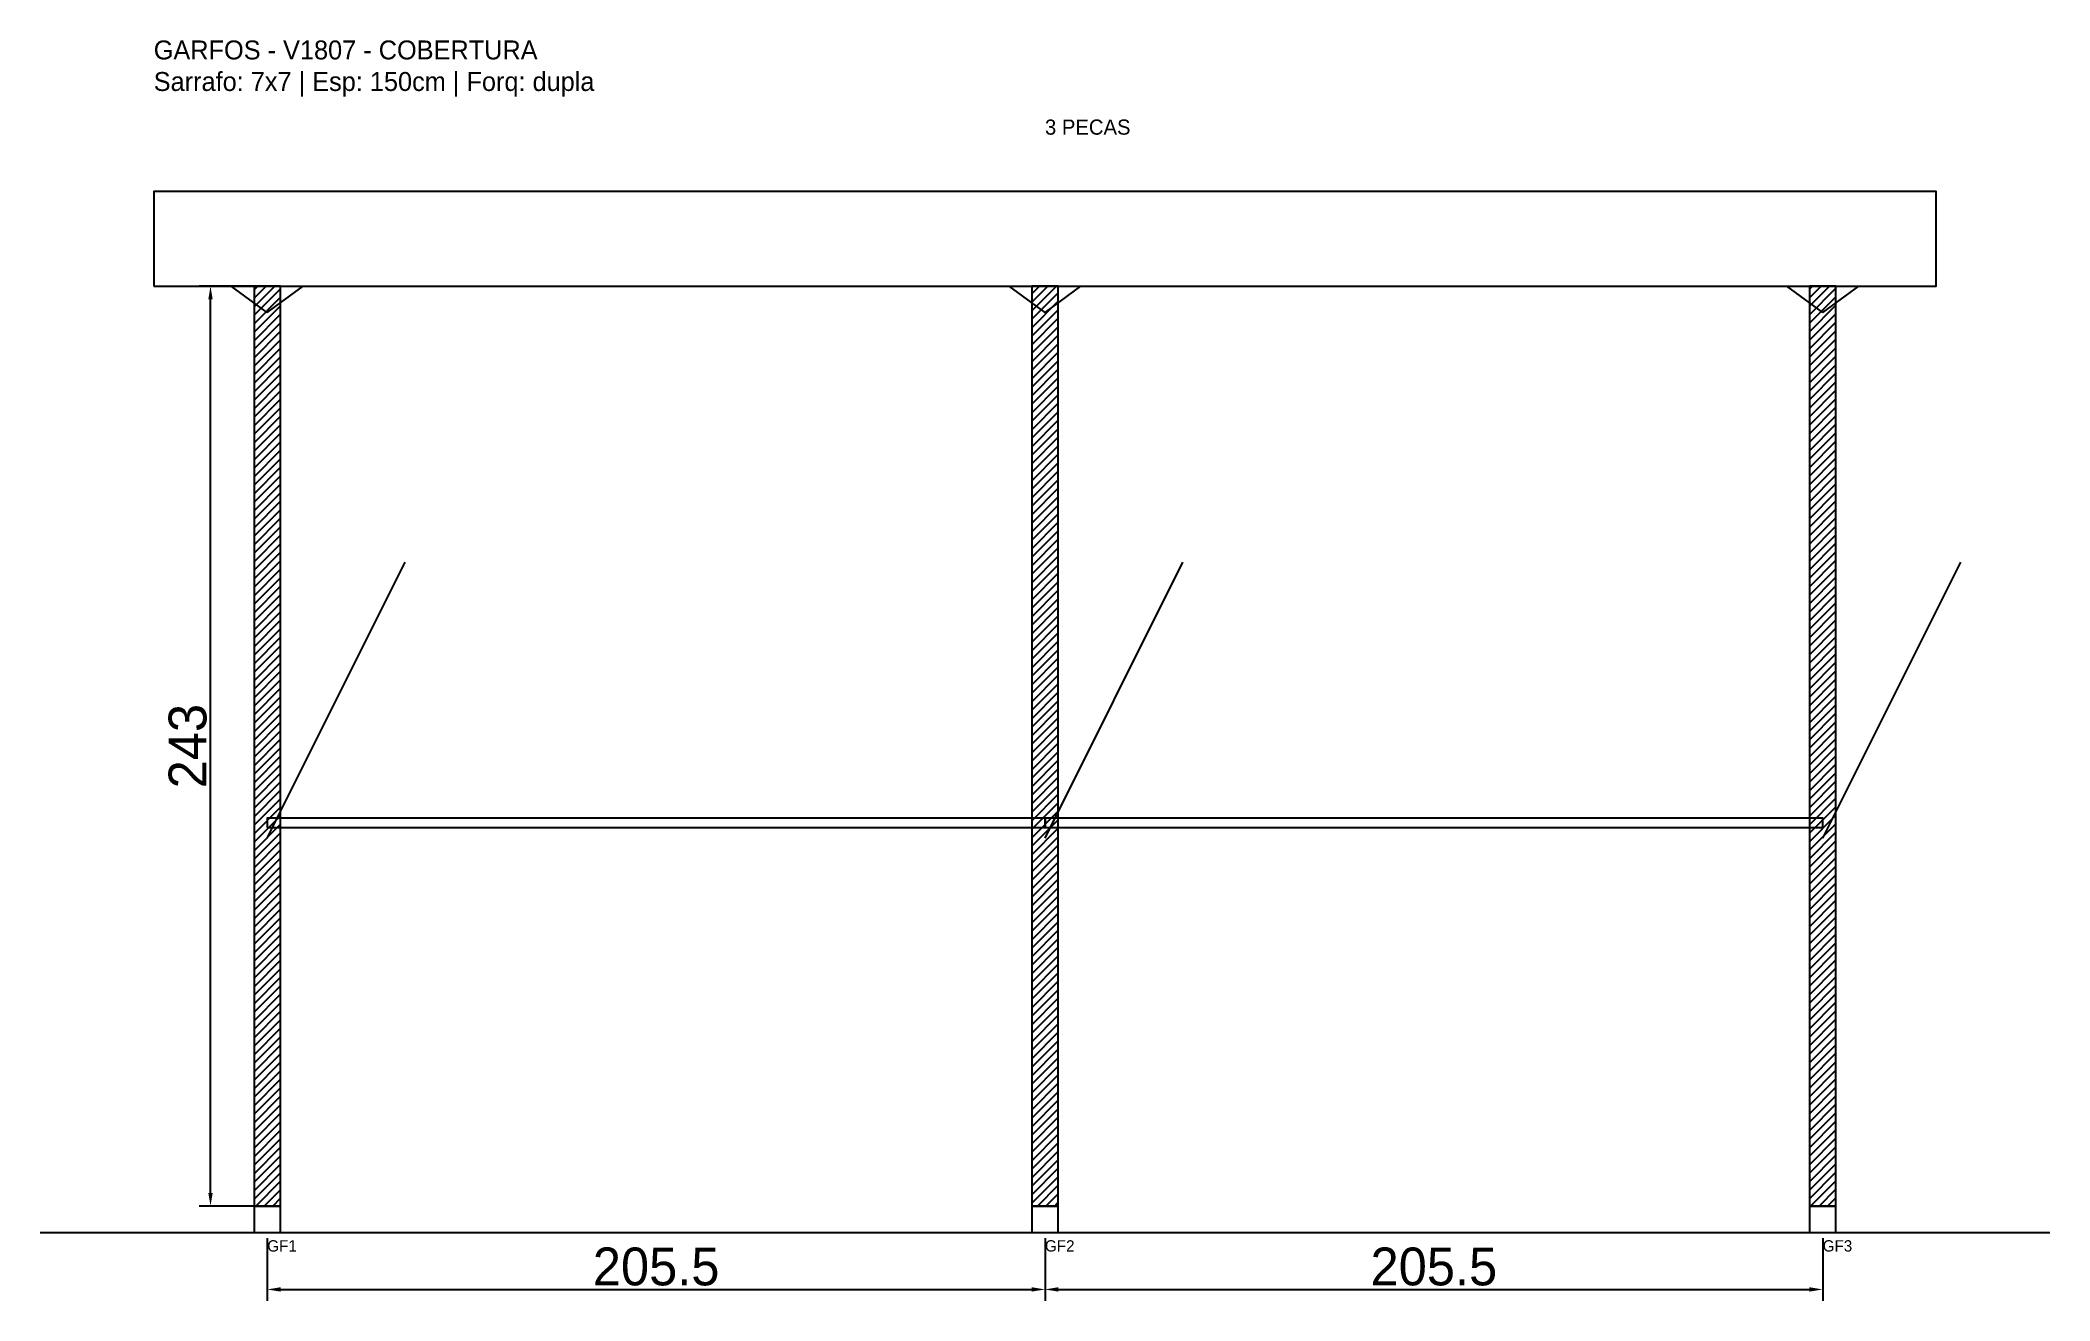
# Model space of a CAD drawing. Header units: metres. Extents: x -30 to 501, y -25 to 308.
import ezdxf

# ---------------------------------------------------------------- set-up
doc = ezdxf.new("R2010")
doc.units = ezdxf.units.M
for name, color, linetype in [('BARRA_ANCORAGEM', 1, 'Continuous'), ('COTA', 241, 'Continuous'), ('GARFOS OK', 3, 'Continuous'), ('NOME DA VIGA', 6, 'Continuous'), ('SARR_7x7', 40, 'Continuous'), ('TIRAS REESCORAMENTO', 252, 'Continuous'), ('VIGAS', 3, 'Continuous')]:
    doc.layers.add(name, color=color, linetype=linetype)
doc.dimstyles.new('EZ DXF', dxfattribs={"dimtxt": 10, "dimasz": 3.5, "dimexe": 3, "dimexo": 1.5, "dimgap": 1, "dimtad": 1, "dimdec": 1, "dimdsep": 46, "dimcen": 2.5, "dimazin": 3, "dimtfac": 1, "dimtmove": 0, "dimatfit": 3})

msp = doc.modelspace()

# ---------------------------------------------------------------- hatches: boundary and pattern name
at = {"layer": 'COTA'}
h = msp.add_hatch(dxfattribs=at)
h.set_pattern_fill('ANSI31', scale=0.5)
h.paths.add_polyline_path([(26.5, 0), (33.5, 0), (33.5, 243), (26.5, 243)])
h = msp.add_hatch(dxfattribs=at)
h.set_pattern_fill('ANSI31', scale=0.5)
h.paths.add_polyline_path([(232, 0), (239, 0), (239, 243), (232, 243)])
h = msp.add_hatch(dxfattribs=at)
h.set_pattern_fill('ANSI31', scale=0.5)
h.paths.add_polyline_path([(437.5, 0), (444.5, 0), (444.5, 243), (437.5, 243)])

# ---------------------------------------------------------------- linework, layer by layer
at = {"layer": 'BARRA_ANCORAGEM'}
for p, q in [((30, 97.2), (66.45, 170.1)), ((235.5, 97.2), (271.95, 170.1)), ((441, 97.2), (477.45, 170.1))]:
    msp.add_line(p, q, dxfattribs=at)
at = {"layer": 'GARFOS OK'}
for p, q in [((30, 236), (20.5, 243)), ((20.5, 243), (39.5, 243)), ((30, 236), (39.5, 243)), ((235.5, 236), (226, 243)), ((226, 243), (245, 243)), ((235.5, 236), (245, 243)), ((441, 236), (431.5, 243)), ((431.5, 243), (450.5, 243)), ((441, 236), (450.5, 243))]:
    msp.add_line(p, q, dxfattribs=at)
at = {"layer": 'GARFOS OK', "linetype": 'CONTINUOUS'}
msp.add_line((-30, -7), (501, -7), dxfattribs=at)
at = {"layer": 'GARFOS OK'}
for points in [[(26.5, 0), (33.5, 0), (33.5, 243), (26.5, 243), (26.5, 0)], [(232, 0), (239, 0), (239, 243), (232, 243), (232, 0)], [(437.5, 0), (444.5, 0), (444.5, 243), (437.5, 243), (437.5, 0)]]:
    msp.add_lwpolyline(points, dxfattribs=at)
at = {"layer": 'SARR_7x7'}
for points in [[(26.5, -7), (33.5, -7), (33.5, 0), (26.5, 0), (26.5, -7)], [(232, -7), (239, -7), (239, 0), (232, 0), (232, -7)], [(437.5, -7), (444.5, -7), (444.5, 0), (437.5, 0), (437.5, -7)]]:
    msp.add_lwpolyline(points, dxfattribs=at)
at = {"layer": 'TIRAS REESCORAMENTO'}
for points in [[(30, 100), (235.5, 100), (235.5, 102.5), (30, 102.5), (30, 100)], [(235.5, 100), (441, 100), (441, 102.5), (235.5, 102.5), (235.5, 100)]]:
    msp.add_lwpolyline(points, dxfattribs=at)
at = {"layer": 'VIGAS'}
msp.add_lwpolyline([(0, 243), (471, 243), (471, 268), (0, 268), (0, 243)], dxfattribs=at)

# ---------------------------------------------------------------- texts
at = {"layer": 'NOME DA VIGA'}
for s, height, p in [('3 PECAS', 4, (235.5, 283)), ('GF1', 3, (30, -12)), ('GF2', 3, (235.5, -12)), ('GF3', 3, (441, -12))]:
    msp.add_text(s, height=height, dxfattribs=at).set_placement(p)
at = {"layer": 'NOME DA VIGA', "insert": (0, 293), "char_height": 5, "attachment_point": 7}
msp.add_mtext('GARFOS - V1807 - COBERTURA\\PSarrafo: 7x7 | Esp: 150cm | Forq: dupla', dxfattribs=at)

# ---------------------------------------------------------------- dimensions: what is measured, and where the dimension line sits
at = {"layer": 'COTA'}
msp.add_linear_dim(base=(15, 0), p1=(30, 0), p2=(30, 243), angle=90, dimstyle='EZ DXF', dxfattribs=at).render()
for base, p1, p2 in [((30, -22), (30, -7), (235.5, -7)), ((235.5, -22), (235.5, -7), (441, -7))]:
    msp.add_linear_dim(base=base, p1=p1, p2=p2, dimstyle='EZ DXF', dxfattribs=at).render()

doc.saveas('drawing.dxf')
